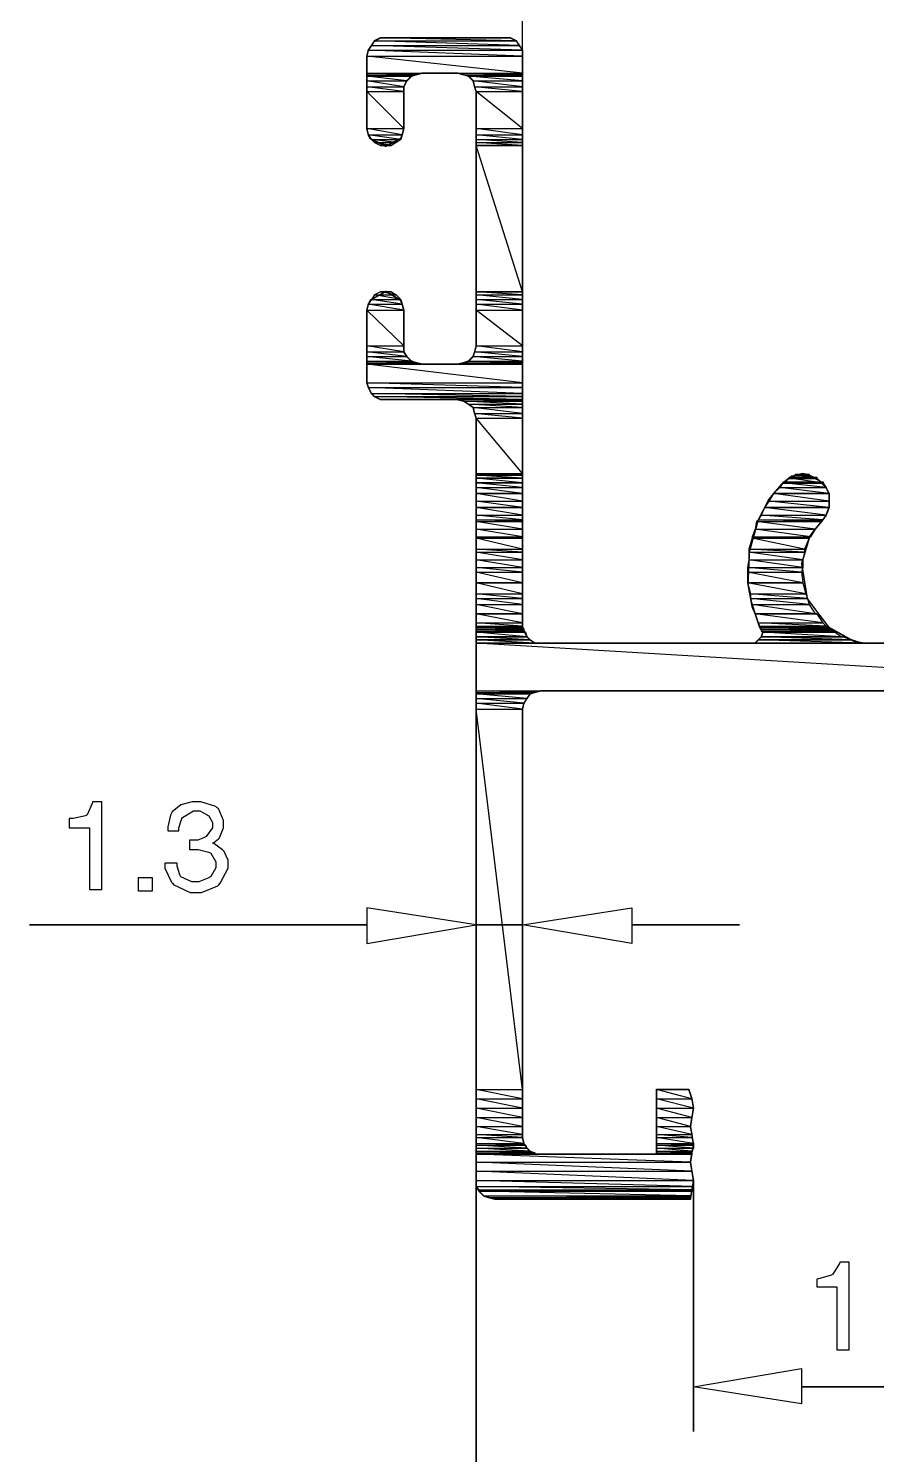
# Model space of a CAD drawing. Extents: x 0 to 8.2, y 0 to 11.7.
# Drawn here: x 5.144 to 6.063, y 8.426 to 9.971 of the extents above; entities that cross this region are included whole.
import ezdxf

# ---------------------------------------------------------------- set-up
doc = ezdxf.new("R2010")
doc.units = 0
doc.layers.get('0').update_dxf_attribs({"linetype": 'CONTINUOUS'})

msp = doc.modelspace()

# ---------------------------------------------------------------- linework, layer by layer
at = {"color": 0, "const_width": 0.00167}
for points in [[(5.67925, 9.80604), (5.67925, 10.1933)], [(5.67925, 9.32383), (5.67925, 9.94125), (5.67925, 9.94792), (5.67594, 9.9529), (5.67258, 9.9579), (5.66596, 9.96126), (5.65929, 9.96126), (5.53071, 9.96126), (5.52572, 9.96126), (5.51904, 9.9579), (5.51574, 9.9529), (5.51237, 9.94792), (5.51074, 9.94125), (5.51074, 9.86279), (5.51237, 9.85612), (5.51443, 9.852), (5.53131, 9.84364), (5.54736, 9.852), (5.54904, 9.85612), (5.55072, 9.86279), (5.55072, 9.90283)], [(5.57075, 9.9229), (5.56407, 9.92122), (5.55908, 9.9196), (5.55404, 9.91461), (5.55072, 9.90793), (5.55072, 9.90283)], [(5.57075, 9.9229), (5.60915, 9.9229)], [(5.62918, 9.90283), (5.6275, 9.90793), (5.62582, 9.91461), (5.62082, 9.9196), (5.61583, 9.92122), (5.60915, 9.9229)], [(5.62918, 9.90283), (5.62918, 9.6275)], [(5.55072, 9.6275), (5.55072, 9.66596), (5.54904, 9.67258), (5.54699, 9.67714), (5.53136, 9.68636), (5.51486, 9.67719), (5.51237, 9.67258), (5.51074, 9.66596), (5.51074, 9.58751), (5.51237, 9.58251), (5.51574, 9.57585), (5.51904, 9.57249), (5.52572, 9.56917), (5.53071, 9.56917), (5.60915, 9.56917)], [(5.55072, 9.6275), (5.55072, 9.62082), (5.55404, 9.61583), (5.55908, 9.61083), (5.56407, 9.60915), (5.57075, 9.60747)], [(5.60915, 9.60747), (5.61583, 9.60915), (5.62082, 9.61083), (5.62582, 9.61583), (5.6275, 9.62082), (5.62918, 9.6275)], [(5.60915, 9.60747), (5.57075, 9.60747)], [(5.62918, 9.54915), (5.6275, 9.55414), (5.62582, 9.56082), (5.62082, 9.56418), (5.61583, 9.56749), (5.60915, 9.56917)], [(5.62918, 9.54915), (5.62918, 8.72325), (5.62918, 8.71658), (5.63249, 8.71149), (5.63747, 8.70643), (5.64258, 8.70481), (5.64925, 8.70313), (5.86128, 8.70313), (5.8629, 8.71311), (5.86458, 8.72325), (5.8629, 8.73324), (5.86128, 8.74322), (5.8629, 8.75325), (5.86458, 8.76156), (5.8629, 8.77322), (5.86128, 8.78157), (5.8629, 8.79156), (5.86458, 8.80154), (5.8629, 8.81168), (5.8596, 8.82167), (5.82449, 8.82167), (5.82449, 8.75157), (5.69928, 8.75157)], [(6.00478, 9.43896), (6.00814, 9.44396), (6.01144, 9.45242), (6.01144, 9.45904), (6.01144, 9.46739), (6.00814, 9.47407), (6.00315, 9.47906), (6.00103, 9.48156), (5.98622, 9.48844), (5.9706, 9.48617), (5.9681, 9.48406), (5.96149, 9.47906), (5.95133, 9.46739), (5.94618, 9.46094), (5.93463, 9.43837), (5.92507, 9.40419), (5.92367, 9.36908), (5.92817, 9.34462), (5.93137, 9.33718), (5.93636, 9.32221)], [(6.00478, 9.43896), (5.99647, 9.42899), (5.99061, 9.42122), (5.98178, 9.39144), (5.9879, 9.35351), (6.01124, 9.32249), (6.03851, 9.30724), (6.04824, 9.3055), (6.0599, 9.3055)], [(6.0599, 9.3055), (6.07156, 9.3055), (6.08128, 9.30692), (6.109, 9.32156), (6.13211, 9.35226), (6.13824, 9.39051), (6.13037, 9.42079), (6.125, 9.42899), (6.11664, 9.43896)], [(5.67925, 9.32383), (5.68093, 9.31885), (5.68425, 9.31218), (5.68761, 9.30886), (5.6926, 9.3055), (5.69928, 9.3055)], [(5.92638, 9.3055), (5.93137, 9.3055), (5.93468, 9.30886), (5.93804, 9.31218), (5.93967, 9.31717), (5.93636, 9.32221)], [(5.92638, 9.3055), (5.69928, 9.3055)], [(5.69928, 9.25375), (5.6926, 9.25206), (5.68761, 9.25043), (5.68425, 9.24544), (5.68093, 9.2404), (5.67925, 9.23372)], [(5.69928, 9.25375), (6.42051, 9.25375)], [(5.67925, 8.76992), (5.67925, 9.23372)], [(5.51074, 9.00022), (5.14513, 9.00022)], [(5.67925, 9.00022), (5.62918, 9.00022)], [(5.79779, 9.00022), (5.91471, 9.00022)], [(5.62918, 8.96343), (5.62918, 8.95008)], [(5.67925, 8.96343), (5.67925, 8.95008)], [(5.67925, 8.76992), (5.68093, 8.76324), (5.68425, 8.75825), (5.68761, 8.75489), (5.6926, 8.75157), (5.69928, 8.75157)], [(5.62918, 8.72487), (5.62918, 8.19928)], [(5.86458, 8.72325), (5.86458, 8.45122)], [(5.98144, 8.49957), (6.13835, 8.49957)]]:
    msp.add_lwpolyline(points, dxfattribs=at)
at = {"color": 0}
for points in [[(5.51574, 9.9529), (5.51237, 9.94792), (5.67925, 9.94792), (5.51574, 9.9529)], [(5.51904, 9.9579), (5.51574, 9.9529), (5.67594, 9.9529), (5.51904, 9.9579)], [(5.51574, 9.9529), (5.67594, 9.9529), (5.67925, 9.94792), (5.51574, 9.9529)], [(5.52572, 9.96126), (5.51904, 9.9579), (5.67258, 9.9579), (5.52572, 9.96126)], [(5.51904, 9.9579), (5.67258, 9.9579), (5.67594, 9.9529), (5.51904, 9.9579)], [(5.53071, 9.96126), (5.52572, 9.96126), (5.66596, 9.96126), (5.53071, 9.96126)], [(5.52572, 9.96126), (5.66596, 9.96126), (5.67258, 9.9579), (5.52572, 9.96126)], [(5.53071, 9.96126), (5.65929, 9.96126), (5.53071, 9.96126)], [(5.53071, 9.96126), (5.65929, 9.96126), (5.66596, 9.96126), (5.53071, 9.96126)], [(5.51237, 9.94792), (5.51074, 9.94125), (5.67925, 9.94125), (5.51237, 9.94792)], [(5.51074, 9.94125), (5.51074, 9.9229), (5.67925, 9.9229), (5.51074, 9.94125)], [(5.51074, 9.94125), (5.67925, 9.94125), (5.67925, 9.9229), (5.51074, 9.94125)], [(5.51237, 9.94792), (5.67925, 9.94792), (5.67925, 9.94125), (5.51237, 9.94792)], [(5.51074, 9.9229), (5.51074, 9.92122), (5.56407, 9.92122), (5.51074, 9.9229)], [(5.51074, 9.9229), (5.57075, 9.9229), (5.56407, 9.92122), (5.51074, 9.9229)], [(5.51074, 9.92122), (5.51074, 9.9196), (5.55908, 9.9196), (5.51074, 9.92122)], [(5.51074, 9.92122), (5.56407, 9.92122), (5.55908, 9.9196), (5.51074, 9.92122)], [(5.51074, 9.9196), (5.51074, 9.91461), (5.55404, 9.91461), (5.51074, 9.9196)], [(5.51074, 9.9196), (5.55908, 9.9196), (5.55404, 9.91461), (5.51074, 9.9196)], [(5.57075, 9.9229), (5.60915, 9.9229), (5.57075, 9.9229)], [(5.60915, 9.9229), (5.61583, 9.92122), (5.67925, 9.92122), (5.60915, 9.9229)], [(5.60915, 9.9229), (5.67925, 9.9229), (5.67925, 9.92122), (5.60915, 9.9229)], [(5.61583, 9.92122), (5.62082, 9.9196), (5.67925, 9.9196), (5.61583, 9.92122)], [(5.61583, 9.92122), (5.67925, 9.92122), (5.67925, 9.9196), (5.61583, 9.92122)], [(5.62082, 9.9196), (5.62582, 9.91461), (5.67925, 9.91461), (5.62082, 9.9196)], [(5.62082, 9.9196), (5.67925, 9.9196), (5.67925, 9.91461), (5.62082, 9.9196)], [(5.51074, 9.91461), (5.51074, 9.90793), (5.55072, 9.90793), (5.51074, 9.91461)], [(5.51074, 9.91461), (5.55404, 9.91461), (5.55072, 9.90793), (5.51074, 9.91461)], [(5.51074, 9.90793), (5.51074, 9.90283), (5.55072, 9.90283), (5.51074, 9.90793)], [(5.51074, 9.90793), (5.55072, 9.90793), (5.55072, 9.90283), (5.51074, 9.90793)], [(5.51074, 9.90283), (5.51074, 9.86279), (5.55072, 9.86279), (5.51074, 9.90283)], [(5.51074, 9.90283), (5.55072, 9.90283), (5.55072, 9.86279), (5.51074, 9.90283)], [(5.62582, 9.91461), (5.6275, 9.90793), (5.67925, 9.90793), (5.62582, 9.91461)], [(5.62582, 9.91461), (5.67925, 9.91461), (5.67925, 9.90793), (5.62582, 9.91461)], [(5.6275, 9.90793), (5.62918, 9.90283), (5.67925, 9.90283), (5.6275, 9.90793)], [(5.6275, 9.90793), (5.67925, 9.90793), (5.67925, 9.90283), (5.6275, 9.90793)], [(5.62918, 9.90283), (5.62918, 9.86279), (5.67925, 9.86279), (5.62918, 9.90283)], [(5.62918, 9.90283), (5.67925, 9.90283), (5.67925, 9.86279), (5.62918, 9.90283)], [(5.51074, 9.86279), (5.51237, 9.85612), (5.54904, 9.85612), (5.51074, 9.86279)], [(5.51074, 9.86279), (5.55072, 9.86279), (5.54904, 9.85612), (5.51074, 9.86279)], [(5.62918, 9.86279), (5.62918, 9.85612), (5.67925, 9.85612), (5.62918, 9.86279)], [(5.62918, 9.86279), (5.67925, 9.86279), (5.67925, 9.85612), (5.62918, 9.86279)], [(5.51237, 9.85612), (5.51574, 9.85113), (5.54742, 9.85113), (5.51237, 9.85612)], [(5.51237, 9.85612), (5.54904, 9.85612), (5.54742, 9.85113), (5.51237, 9.85612)], [(5.51574, 9.85113), (5.51904, 9.84782), (5.54237, 9.84782), (5.51574, 9.85113)], [(5.51574, 9.85113), (5.54742, 9.85113), (5.54237, 9.84782), (5.51574, 9.85113)], [(5.51904, 9.84782), (5.52572, 9.84446), (5.53738, 9.84446), (5.51904, 9.84782)], [(5.51904, 9.84782), (5.54237, 9.84782), (5.53738, 9.84446), (5.51904, 9.84782)], [(5.52572, 9.84446), (5.53738, 9.84446), (5.53071, 9.84446), (5.52572, 9.84446)], [(5.62918, 9.85612), (5.62918, 9.85113), (5.67925, 9.85113), (5.62918, 9.85612)], [(5.62918, 9.85612), (5.67925, 9.85612), (5.67925, 9.85113), (5.62918, 9.85612)], [(5.62918, 9.85113), (5.62918, 9.84782), (5.67925, 9.84782), (5.62918, 9.85113)], [(5.62918, 9.85113), (5.67925, 9.85113), (5.67925, 9.84782), (5.62918, 9.85113)], [(5.62918, 9.84782), (5.62918, 9.84446), (5.67925, 9.84446), (5.62918, 9.84782)], [(5.62918, 9.84782), (5.67925, 9.84782), (5.67925, 9.84446), (5.62918, 9.84782)], [(5.62918, 9.84446), (5.62918, 9.84446), (5.67925, 9.84446), (5.62918, 9.84446)], [(5.62918, 9.84446), (5.67925, 9.84446), (5.67925, 9.84446), (5.62918, 9.84446)], [(5.62918, 9.84446), (5.62918, 9.68593), (5.67925, 9.68593), (5.62918, 9.84446)], [(5.62918, 9.84446), (5.67925, 9.84446), (5.67925, 9.68593), (5.62918, 9.84446)], [(5.51237, 9.67258), (5.51074, 9.66596), (5.55072, 9.66596), (5.51237, 9.67258)], [(5.51574, 9.67763), (5.51237, 9.67258), (5.54904, 9.67258), (5.51574, 9.67763)], [(5.51237, 9.67258), (5.54904, 9.67258), (5.55072, 9.66596), (5.51237, 9.67258)], [(5.51904, 9.68261), (5.51574, 9.67763), (5.54742, 9.67763), (5.51904, 9.68261)], [(5.51574, 9.67763), (5.54742, 9.67763), (5.54904, 9.67258), (5.51574, 9.67763)], [(5.52572, 9.68593), (5.51904, 9.68261), (5.54237, 9.68261), (5.52572, 9.68593)], [(5.51904, 9.68261), (5.54237, 9.68261), (5.54742, 9.67763), (5.51904, 9.68261)], [(5.53071, 9.68593), (5.52572, 9.68593), (5.53738, 9.68593), (5.53071, 9.68593)], [(5.52572, 9.68593), (5.53738, 9.68593), (5.54237, 9.68261), (5.52572, 9.68593)], [(5.62918, 9.68593), (5.62918, 9.68593), (5.67925, 9.68593), (5.62918, 9.68593)], [(5.62918, 9.68593), (5.67925, 9.68593), (5.67925, 9.68593), (5.62918, 9.68593)], [(5.62918, 9.68593), (5.62918, 9.68261), (5.67925, 9.68261), (5.62918, 9.68593)], [(5.62918, 9.68593), (5.67925, 9.68593), (5.67925, 9.68261), (5.62918, 9.68593)], [(5.62918, 9.68261), (5.62918, 9.67763), (5.67925, 9.67763), (5.62918, 9.68261)], [(5.62918, 9.68261), (5.67925, 9.68261), (5.67925, 9.67763), (5.62918, 9.68261)], [(5.62918, 9.67763), (5.62918, 9.67258), (5.67925, 9.67258), (5.62918, 9.67763)], [(5.62918, 9.67763), (5.67925, 9.67763), (5.67925, 9.67258), (5.62918, 9.67763)], [(5.62918, 9.67258), (5.62918, 9.66596), (5.67925, 9.66596), (5.62918, 9.67258)], [(5.62918, 9.67258), (5.67925, 9.67258), (5.67925, 9.66596), (5.62918, 9.67258)], [(5.51074, 9.66596), (5.51074, 9.6275), (5.55072, 9.6275), (5.51074, 9.66596)], [(5.51074, 9.66596), (5.55072, 9.66596), (5.55072, 9.6275), (5.51074, 9.66596)], [(5.62918, 9.66596), (5.62918, 9.6275), (5.67925, 9.6275), (5.62918, 9.66596)], [(5.62918, 9.66596), (5.67925, 9.66596), (5.67925, 9.6275), (5.62918, 9.66596)], [(5.51074, 9.6275), (5.51074, 9.62082), (5.55072, 9.62082), (5.51074, 9.6275)], [(5.51074, 9.6275), (5.55072, 9.6275), (5.55072, 9.62082), (5.51074, 9.6275)], [(5.62918, 9.6275), (5.6275, 9.62082), (5.67925, 9.62082), (5.62918, 9.6275)], [(5.62918, 9.6275), (5.67925, 9.6275), (5.67925, 9.62082), (5.62918, 9.6275)], [(5.51074, 9.62082), (5.51074, 9.61583), (5.55404, 9.61583), (5.51074, 9.62082)], [(5.51074, 9.62082), (5.55072, 9.62082), (5.55404, 9.61583), (5.51074, 9.62082)], [(5.51074, 9.61583), (5.51074, 9.61083), (5.55908, 9.61083), (5.51074, 9.61583)], [(5.51074, 9.61583), (5.55404, 9.61583), (5.55908, 9.61083), (5.51074, 9.61583)], [(5.51074, 9.61083), (5.51074, 9.60915), (5.56407, 9.60915), (5.51074, 9.61083)], [(5.51074, 9.61083), (5.55908, 9.61083), (5.56407, 9.60915), (5.51074, 9.61083)], [(5.51074, 9.60915), (5.51074, 9.60747), (5.57075, 9.60747), (5.51074, 9.60915)], [(5.51074, 9.60915), (5.56407, 9.60915), (5.57075, 9.60747), (5.51074, 9.60915)], [(5.61583, 9.60915), (5.60915, 9.60747), (5.67925, 9.60747), (5.61583, 9.60915)], [(5.62082, 9.61083), (5.61583, 9.60915), (5.67925, 9.60915), (5.62082, 9.61083)], [(5.61583, 9.60915), (5.67925, 9.60915), (5.67925, 9.60747), (5.61583, 9.60915)], [(5.62582, 9.61583), (5.62082, 9.61083), (5.67925, 9.61083), (5.62582, 9.61583)], [(5.62082, 9.61083), (5.67925, 9.61083), (5.67925, 9.60915), (5.62082, 9.61083)], [(5.6275, 9.62082), (5.62582, 9.61583), (5.67925, 9.61583), (5.6275, 9.62082)], [(5.62582, 9.61583), (5.67925, 9.61583), (5.67925, 9.61083), (5.62582, 9.61583)], [(5.6275, 9.62082), (5.67925, 9.62082), (5.67925, 9.61583), (5.6275, 9.62082)], [(5.51074, 9.60747), (5.51074, 9.58751), (5.67925, 9.58751), (5.51074, 9.60747)], [(5.51074, 9.60747), (5.67925, 9.60747), (5.67925, 9.58751), (5.51074, 9.60747)], [(5.57075, 9.60747), (5.60915, 9.60747), (5.57075, 9.60747)], [(5.51074, 9.58751), (5.51237, 9.58251), (5.67925, 9.58251), (5.51074, 9.58751)], [(5.51074, 9.58751), (5.67925, 9.58751), (5.67925, 9.58251), (5.51074, 9.58751)], [(5.51237, 9.58251), (5.51574, 9.57585), (5.67925, 9.57585), (5.51237, 9.58251)], [(5.51237, 9.58251), (5.67925, 9.58251), (5.67925, 9.57585), (5.51237, 9.58251)], [(5.51574, 9.57585), (5.51904, 9.57249), (5.67925, 9.57249), (5.51574, 9.57585)], [(5.51574, 9.57585), (5.67925, 9.57585), (5.67925, 9.57249), (5.51574, 9.57585)], [(5.51904, 9.57249), (5.52572, 9.56917), (5.67925, 9.56917), (5.51904, 9.57249)], [(5.51904, 9.57249), (5.67925, 9.57249), (5.67925, 9.56917), (5.51904, 9.57249)], [(5.52572, 9.56917), (5.53071, 9.56917), (5.67925, 9.56917), (5.52572, 9.56917)], [(5.52572, 9.56917), (5.67925, 9.56917), (5.67925, 9.56917), (5.52572, 9.56917)], [(5.53071, 9.56917), (5.60915, 9.56917), (5.53071, 9.56917)], [(5.60915, 9.56917), (5.61583, 9.56749), (5.67925, 9.56749), (5.60915, 9.56917)], [(5.60915, 9.56917), (5.67925, 9.56917), (5.67925, 9.56749), (5.60915, 9.56917)], [(5.61583, 9.56749), (5.62082, 9.56418), (5.67925, 9.56418), (5.61583, 9.56749)], [(5.61583, 9.56749), (5.67925, 9.56749), (5.67925, 9.56418), (5.61583, 9.56749)], [(5.62082, 9.56418), (5.62582, 9.56082), (5.67925, 9.56082), (5.62082, 9.56418)], [(5.62082, 9.56418), (5.67925, 9.56418), (5.67925, 9.56082), (5.62082, 9.56418)], [(5.62582, 9.56082), (5.6275, 9.55414), (5.67925, 9.55414), (5.62582, 9.56082)], [(5.62582, 9.56082), (5.67925, 9.56082), (5.67925, 9.55414), (5.62582, 9.56082)], [(5.6275, 9.55414), (5.62918, 9.54915), (5.67925, 9.54915), (5.6275, 9.55414)], [(5.6275, 9.55414), (5.67925, 9.55414), (5.67925, 9.54915), (5.6275, 9.55414)], [(5.62918, 9.54915), (5.62918, 9.48904), (5.67925, 9.48904), (5.62918, 9.54915)], [(5.62918, 9.54915), (5.67925, 9.54915), (5.67925, 9.48904), (5.62918, 9.54915)], [(5.62918, 9.48904), (5.62918, 9.48742), (5.67925, 9.48742), (5.62918, 9.48904)], [(5.62918, 9.48904), (5.67925, 9.48904), (5.67925, 9.48742), (5.62918, 9.48904)], [(5.62918, 9.48742), (5.67925, 9.48742), (5.62918, 9.48742)], [(5.62918, 9.48742), (5.62918, 9.48406), (5.67925, 9.48406), (5.62918, 9.48742)], [(5.62918, 9.48742), (5.67925, 9.48742), (5.67925, 9.48406), (5.62918, 9.48742)], [(5.97478, 9.48742), (5.9681, 9.48406), (5.9981, 9.48406), (5.97478, 9.48742)], [(5.98313, 9.48904), (5.97478, 9.48742), (5.98981, 9.48742), (5.98313, 9.48904)], [(5.97478, 9.48742), (5.98981, 9.48742), (5.97478, 9.48742)], [(5.97478, 9.48742), (5.98981, 9.48742), (5.9981, 9.48406), (5.97478, 9.48742)], [(5.97499, 9.48833), (5.99001, 9.48833), (5.99001, 9.48665), (5.97499, 9.48665), (5.97499, 9.48833)], [(5.62918, 9.48406), (5.67925, 9.48406), (5.62918, 9.48406)], [(5.62918, 9.48406), (5.62918, 9.47906), (5.67925, 9.47906), (5.62918, 9.48406)], [(5.62918, 9.48406), (5.67925, 9.48406), (5.67925, 9.47906), (5.62918, 9.48406)], [(5.62918, 9.47906), (5.67925, 9.47906), (5.62918, 9.47906)], [(5.62918, 9.47906), (5.62918, 9.47407), (5.67925, 9.47407), (5.62918, 9.47906)], [(5.62918, 9.47906), (5.67925, 9.47906), (5.67925, 9.47407), (5.62918, 9.47906)], [(5.62918, 9.47407), (5.62918, 9.46739), (5.67925, 9.46739), (5.62918, 9.47407)], [(5.62918, 9.47407), (5.67925, 9.47407), (5.67925, 9.46739), (5.62918, 9.47407)], [(5.95811, 9.47407), (5.95133, 9.46739), (6.01144, 9.46739), (5.95811, 9.47407)], [(5.96149, 9.47906), (5.95811, 9.47407), (6.00814, 9.47407), (5.96149, 9.47906)], [(5.95811, 9.47407), (6.00814, 9.47407), (6.01144, 9.46739), (5.95811, 9.47407)], [(5.96149, 9.47906), (6.00478, 9.47906), (6.00814, 9.47407), (5.96149, 9.47906)], [(5.96164, 9.47999), (6.00499, 9.47999), (6.00499, 9.47835), (5.96164, 9.47835), (5.96164, 9.47999)], [(5.9681, 9.48406), (5.96311, 9.47906), (6.00315, 9.47906), (5.9681, 9.48406)], [(5.96311, 9.47906), (6.00478, 9.47906), (5.96311, 9.47906)], [(5.9681, 9.48406), (5.9981, 9.48406), (5.9681, 9.48406)], [(5.9681, 9.48406), (5.9981, 9.48406), (6.00315, 9.47906), (5.9681, 9.48406)], [(5.96832, 9.48503), (5.99832, 9.48503), (5.99832, 9.48335), (5.96832, 9.48335), (5.96832, 9.48503)], [(5.62918, 9.46739), (5.67925, 9.46739), (5.62918, 9.46739)], [(5.62918, 9.46739), (5.62918, 9.45904), (5.67925, 9.45904), (5.62918, 9.46739)], [(5.62918, 9.46739), (5.67925, 9.46739), (5.67925, 9.45904), (5.62918, 9.46739)], [(5.62918, 9.45904), (5.62918, 9.45242), (5.67925, 9.45242), (5.62918, 9.45904)], [(5.62918, 9.45904), (5.67925, 9.45904), (5.67925, 9.45242), (5.62918, 9.45904)], [(5.94635, 9.45904), (5.94135, 9.45242), (6.01144, 9.45242), (5.94635, 9.45904)], [(5.95133, 9.46739), (5.94635, 9.45904), (6.01144, 9.45904), (5.95133, 9.46739)], [(5.94635, 9.45904), (6.01144, 9.45904), (6.01144, 9.45242), (5.94635, 9.45904)], [(5.95133, 9.46739), (6.01144, 9.46739), (5.95133, 9.46739)], [(5.95133, 9.46739), (6.01144, 9.46739), (6.01144, 9.45904), (5.95133, 9.46739)], [(5.62918, 9.45242), (5.62918, 9.45242), (5.67925, 9.45242), (5.62918, 9.45242)], [(5.62918, 9.45242), (5.67925, 9.45242), (5.67925, 9.45242), (5.62918, 9.45242)], [(5.62918, 9.45242), (5.62918, 9.44396), (5.67925, 9.44396), (5.62918, 9.45242)], [(5.62918, 9.45242), (5.67925, 9.45242), (5.67925, 9.44396), (5.62918, 9.45242)], [(5.62918, 9.44396), (5.62918, 9.43896), (5.67925, 9.43896), (5.62918, 9.44396)], [(5.62918, 9.44396), (5.67925, 9.44396), (5.67925, 9.43896), (5.62918, 9.44396)], [(5.93804, 9.44396), (5.93468, 9.43896), (6.00478, 9.43896), (5.93804, 9.44396)], [(5.94135, 9.45242), (5.93804, 9.44396), (6.00814, 9.44396), (5.94135, 9.45242)], [(5.93804, 9.44396), (6.00814, 9.44396), (6.00478, 9.43896), (5.93804, 9.44396)], [(5.94135, 9.45242), (5.94135, 9.45242), (6.01144, 9.45242), (5.94135, 9.45242)], [(5.94135, 9.45242), (6.01144, 9.45242), (6.01144, 9.45242), (5.94135, 9.45242)], [(5.94135, 9.45242), (6.01144, 9.45242), (6.00814, 9.44396), (5.94135, 9.45242)], [(5.62918, 9.43896), (5.62918, 9.43728), (5.67925, 9.43728), (5.62918, 9.43896)], [(5.62918, 9.43896), (5.67925, 9.43896), (5.67925, 9.43728), (5.62918, 9.43896)], [(5.62918, 9.43728), (5.62918, 9.42899), (5.67925, 9.42899), (5.62918, 9.43728)], [(5.62918, 9.43728), (5.67925, 9.43728), (5.67925, 9.42899), (5.62918, 9.43728)], [(5.62918, 9.42899), (5.62918, 9.42062), (5.67925, 9.42062), (5.62918, 9.42899)], [(5.62918, 9.42899), (5.67925, 9.42899), (5.67925, 9.42062), (5.62918, 9.42899)], [(5.93137, 9.42899), (5.928, 9.42062), (5.99149, 9.42062), (5.93137, 9.42899)], [(5.933, 9.43728), (5.93137, 9.42899), (5.99647, 9.42899), (5.933, 9.43728)], [(5.93137, 9.42899), (5.99647, 9.42899), (5.99149, 9.42062), (5.93137, 9.42899)], [(5.93468, 9.43896), (5.933, 9.43728), (6.00315, 9.43728), (5.93468, 9.43896)], [(5.933, 9.43728), (6.00315, 9.43728), (5.99647, 9.42899), (5.933, 9.43728)], [(5.93468, 9.43896), (6.00478, 9.43896), (6.00315, 9.43728), (5.93468, 9.43896)], [(5.62918, 9.42062), (5.62918, 9.41894), (5.67925, 9.41894), (5.62918, 9.42062)], [(5.62918, 9.42062), (5.67925, 9.42062), (5.67925, 9.41894), (5.62918, 9.42062)], [(5.62918, 9.41894), (5.62918, 9.40728), (5.67925, 9.40728), (5.62918, 9.41894)], [(5.62918, 9.41894), (5.67925, 9.41894), (5.67925, 9.40728), (5.62918, 9.41894)], [(5.928, 9.41894), (5.92469, 9.40728), (5.98481, 9.40728), (5.928, 9.41894)], [(5.928, 9.42062), (5.928, 9.41894), (5.98981, 9.41894), (5.928, 9.42062)], [(5.928, 9.42062), (5.99149, 9.42062), (5.98981, 9.41894), (5.928, 9.42062)], [(5.928, 9.41894), (5.98981, 9.41894), (5.98481, 9.40728), (5.928, 9.41894)], [(5.62918, 9.40728), (5.62918, 9.40397), (5.67925, 9.40397), (5.62918, 9.40728)], [(5.62918, 9.40728), (5.67925, 9.40728), (5.67925, 9.40397), (5.62918, 9.40728)], [(5.62918, 9.40397), (5.62918, 9.39561), (5.67925, 9.39561), (5.62918, 9.40397)], [(5.62918, 9.40397), (5.67925, 9.40397), (5.67925, 9.39561), (5.62918, 9.40397)], [(5.62918, 9.39561), (5.62918, 9.38732), (5.67925, 9.38732), (5.62918, 9.39561)], [(5.62918, 9.39561), (5.67925, 9.39561), (5.67925, 9.38732), (5.62918, 9.39561)], [(5.92469, 9.39561), (5.92301, 9.38732), (5.98313, 9.38732), (5.92469, 9.39561)], [(5.92469, 9.40728), (5.92469, 9.40397), (5.98481, 9.40397), (5.92469, 9.40728)], [(5.92469, 9.40728), (5.98481, 9.40728), (5.98481, 9.40397), (5.92469, 9.40728)], [(5.92469, 9.40397), (5.92469, 9.39561), (5.98313, 9.39561), (5.92469, 9.40397)], [(5.92469, 9.40397), (5.98481, 9.40397), (5.98313, 9.39561), (5.92469, 9.40397)], [(5.92469, 9.39561), (5.98313, 9.39561), (5.98313, 9.38732), (5.92469, 9.39561)], [(5.62918, 9.38732), (5.62918, 9.38226), (5.67925, 9.38226), (5.62918, 9.38732)], [(5.62918, 9.38732), (5.67925, 9.38732), (5.67925, 9.38226), (5.62918, 9.38732)], [(5.62918, 9.38226), (5.62918, 9.37061), (5.67925, 9.37061), (5.62918, 9.38226)], [(5.62918, 9.38226), (5.67925, 9.38226), (5.67925, 9.37061), (5.62918, 9.38226)], [(5.92301, 9.38732), (5.92301, 9.38226), (5.98144, 9.38226), (5.92301, 9.38732)], [(5.92301, 9.38732), (5.98313, 9.38732), (5.98144, 9.38226), (5.92301, 9.38732)], [(5.92301, 9.38226), (5.92301, 9.37061), (5.98313, 9.37061), (5.92301, 9.38226)], [(5.92301, 9.38226), (5.98144, 9.38226), (5.98313, 9.37061), (5.92301, 9.38226)], [(5.62918, 9.37061), (5.67925, 9.37061), (5.62918, 9.37061)], [(5.62918, 9.37061), (5.62918, 9.35894), (5.67925, 9.35894), (5.62918, 9.37061)], [(5.62918, 9.37061), (5.67925, 9.37061), (5.67925, 9.35894), (5.62918, 9.37061)], [(5.92301, 9.37061), (5.98313, 9.37061), (5.92301, 9.37061)], [(5.92301, 9.37061), (5.92638, 9.35894), (5.98643, 9.35894), (5.92301, 9.37061)], [(5.92301, 9.37061), (5.98313, 9.37061), (5.98643, 9.35894), (5.92301, 9.37061)], [(5.62918, 9.35894), (5.62918, 9.35385), (5.67925, 9.35385), (5.62918, 9.35894)], [(5.62918, 9.35894), (5.67925, 9.35894), (5.67925, 9.35385), (5.62918, 9.35894)], [(5.62918, 9.35385), (5.62918, 9.34717), (5.67925, 9.34717), (5.62918, 9.35385)], [(5.62918, 9.35385), (5.67925, 9.35385), (5.67925, 9.34717), (5.62918, 9.35385)], [(5.62918, 9.34717), (5.62918, 9.33718), (5.67925, 9.33718), (5.62918, 9.34717)], [(5.62918, 9.34717), (5.67925, 9.34717), (5.67925, 9.33718), (5.62918, 9.34717)], [(5.92638, 9.35894), (5.92638, 9.35385), (5.98812, 9.35385), (5.92638, 9.35894)], [(5.92638, 9.35894), (5.98643, 9.35894), (5.98812, 9.35385), (5.92638, 9.35894)], [(5.92638, 9.35385), (5.928, 9.34717), (5.98981, 9.34717), (5.92638, 9.35385)], [(5.92638, 9.35385), (5.98812, 9.35385), (5.98981, 9.34717), (5.92638, 9.35385)], [(5.928, 9.34717), (5.93137, 9.33718), (5.99647, 9.33718), (5.928, 9.34717)], [(5.928, 9.34717), (5.98981, 9.34717), (5.99647, 9.33718), (5.928, 9.34717)], [(5.62918, 9.33718), (5.62918, 9.33718), (5.67925, 9.33718), (5.62918, 9.33718)], [(5.62918, 9.33718), (5.67925, 9.33718), (5.67925, 9.33718), (5.62918, 9.33718)], [(5.62918, 9.33718), (5.62918, 9.32721), (5.67925, 9.32721), (5.62918, 9.33718)], [(5.62918, 9.33718), (5.67925, 9.33718), (5.67925, 9.32721), (5.62918, 9.33718)], [(5.93137, 9.33718), (5.93137, 9.33718), (5.9981, 9.33718), (5.93137, 9.33718)], [(5.93137, 9.33718), (5.99647, 9.33718), (5.9981, 9.33718), (5.93137, 9.33718)], [(5.93137, 9.33718), (5.93468, 9.32721), (6.00478, 9.32721), (5.93137, 9.33718)], [(5.93137, 9.33718), (5.9981, 9.33718), (6.00478, 9.32721), (5.93137, 9.33718)], [(5.62918, 9.32721), (5.62918, 9.32383), (5.67925, 9.32383), (5.62918, 9.32721)], [(5.62918, 9.32721), (5.67925, 9.32721), (5.67925, 9.32383), (5.62918, 9.32721)], [(5.62918, 9.32383), (5.62918, 9.32221), (5.67925, 9.32221), (5.62918, 9.32383)], [(5.62918, 9.32383), (5.67925, 9.32383), (5.67925, 9.32221), (5.62918, 9.32383)], [(5.62918, 9.32221), (5.62918, 9.32053), (5.68093, 9.32053), (5.62918, 9.32221)], [(5.62918, 9.32221), (5.67925, 9.32221), (5.68093, 9.32053), (5.62918, 9.32221)], [(5.62918, 9.32053), (5.62918, 9.31885), (5.68093, 9.31885), (5.62918, 9.32053)], [(5.62918, 9.32053), (5.68093, 9.32053), (5.68093, 9.31885), (5.62918, 9.32053)], [(5.62918, 9.31885), (5.62918, 9.31717), (5.68261, 9.31717), (5.62918, 9.31885)], [(5.62918, 9.31885), (5.68093, 9.31885), (5.68261, 9.31717), (5.62918, 9.31885)], [(5.62918, 9.31717), (5.62918, 9.31218), (5.68425, 9.31218), (5.62918, 9.31717)], [(5.62918, 9.31717), (5.68261, 9.31717), (5.68425, 9.31218), (5.62918, 9.31717)], [(5.93468, 9.32721), (5.93636, 9.32383), (6.00814, 9.32383), (5.93468, 9.32721)], [(5.93468, 9.32721), (6.00478, 9.32721), (6.00814, 9.32383), (5.93468, 9.32721)], [(5.93636, 9.32383), (5.93636, 9.32221), (6.01144, 9.32221), (5.93636, 9.32383)], [(5.93636, 9.32383), (6.00814, 9.32383), (6.01144, 9.32221), (5.93636, 9.32383)], [(5.93636, 9.32221), (5.93804, 9.32053), (6.01481, 9.32053), (5.93636, 9.32221)], [(5.93636, 9.32221), (6.01144, 9.32221), (6.01481, 9.32053), (5.93636, 9.32221)], [(5.93804, 9.32053), (5.93804, 9.31885), (6.01644, 9.31885), (5.93804, 9.32053)], [(5.93804, 9.32053), (6.01481, 9.32053), (6.01644, 9.31885), (5.93804, 9.32053)], [(5.93804, 9.31885), (5.93967, 9.31717), (6.01812, 9.31717), (5.93804, 9.31885)], [(5.93804, 9.31885), (6.01644, 9.31885), (6.01812, 9.31717), (5.93804, 9.31885)], [(5.93967, 9.31717), (5.93804, 9.31218), (6.0249, 9.31218), (5.93967, 9.31717)], [(5.93967, 9.31717), (6.01812, 9.31717), (6.0249, 9.31218), (5.93967, 9.31717)], [(5.62918, 9.31218), (5.68425, 9.31218), (5.62918, 9.31218)], [(5.62918, 9.31218), (5.68425, 9.31218), (5.62918, 9.31218)], [(5.62918, 9.31218), (5.62918, 9.30886), (5.68761, 9.30886), (5.62918, 9.31218)], [(5.62918, 9.31218), (5.68425, 9.31218), (5.68761, 9.30886), (5.62918, 9.31218)], [(5.62918, 9.30886), (5.68761, 9.30886), (5.62918, 9.30886)], [(5.62918, 9.30886), (5.68761, 9.30886), (5.62918, 9.30886)], [(5.62918, 9.30886), (5.62918, 9.3055), (5.6926, 9.3055), (5.62918, 9.30886)], [(5.62918, 9.30886), (5.68761, 9.30886), (5.6926, 9.3055), (5.62918, 9.30886)], [(5.62918, 9.3055), (5.6926, 9.3055), (5.62918, 9.3055)], [(5.62918, 9.3055), (5.6926, 9.3055), (5.62918, 9.3055)], [(5.62918, 9.3055), (5.62918, 9.3055), (5.69928, 9.3055), (5.62918, 9.3055)], [(5.62918, 9.3055), (5.6926, 9.3055), (5.69928, 9.3055), (5.62918, 9.3055)], [(5.62918, 9.3055), (5.62918, 9.25375), (6.49229, 9.25375), (5.62918, 9.3055)], [(5.62918, 9.3055), (6.49229, 9.3055), (6.49229, 9.25375), (5.62918, 9.3055)], [(5.69928, 9.3055), (5.92638, 9.3055), (5.69928, 9.3055)], [(5.93137, 9.3055), (5.92638, 9.3055), (6.0599, 9.3055), (5.93137, 9.3055)], [(5.93468, 9.30886), (5.93137, 9.3055), (6.04824, 9.3055), (5.93468, 9.30886)], [(5.93137, 9.3055), (6.04824, 9.3055), (5.93137, 9.3055)], [(5.93137, 9.3055), (6.04824, 9.3055), (5.93137, 9.3055)], [(5.93137, 9.3055), (6.04824, 9.3055), (6.0599, 9.3055), (5.93137, 9.3055)], [(5.93804, 9.31218), (5.93468, 9.30886), (6.03657, 9.30886), (5.93804, 9.31218)], [(5.93468, 9.30886), (6.03657, 9.30886), (5.93468, 9.30886)], [(5.93468, 9.30886), (6.03657, 9.30886), (5.93468, 9.30886)], [(5.93468, 9.30886), (6.03657, 9.30886), (6.04824, 9.3055), (5.93468, 9.30886)], [(5.93804, 9.31218), (6.02658, 9.31218), (5.93804, 9.31218)], [(5.93804, 9.31218), (6.02658, 9.31218), (5.93804, 9.31218)], [(5.93804, 9.31218), (6.02658, 9.31218), (6.03657, 9.30886), (5.93804, 9.31218)], [(6.07156, 9.3055), (6.0599, 9.3055), (6.19342, 9.3055), (6.07156, 9.3055)], [(5.62918, 9.25375), (5.62918, 9.25206), (5.6926, 9.25206), (5.62918, 9.25375)], [(5.62918, 9.25375), (5.69928, 9.25375), (5.6926, 9.25206), (5.62918, 9.25375)], [(5.69928, 9.25375), (6.42051, 9.25375), (5.69928, 9.25375)], [(5.62918, 9.25206), (5.62918, 9.25043), (5.68761, 9.25043), (5.62918, 9.25206)], [(5.62918, 9.25206), (5.6926, 9.25206), (5.68761, 9.25043), (5.62918, 9.25206)], [(5.62918, 9.25043), (5.62918, 9.24544), (5.68425, 9.24544), (5.62918, 9.25043)], [(5.62918, 9.25043), (5.68761, 9.25043), (5.68425, 9.24544), (5.62918, 9.25043)], [(5.62918, 9.24544), (5.62918, 9.2404), (5.68093, 9.2404), (5.62918, 9.24544)], [(5.62918, 9.24544), (5.68425, 9.24544), (5.68093, 9.2404), (5.62918, 9.24544)], [(5.62918, 9.2404), (5.62918, 9.23372), (5.67925, 9.23372), (5.62918, 9.2404)], [(5.62918, 9.2404), (5.68093, 9.2404), (5.67925, 9.23372), (5.62918, 9.2404)], [(5.62918, 9.23372), (5.62918, 8.82167), (5.67925, 8.82167), (5.62918, 9.23372)], [(5.62918, 9.23372), (5.67925, 9.23372), (5.67925, 8.82167), (5.62918, 9.23372)], [(5.21024, 9.10531), (5.21024, 9.03851), (5.22353, 9.03851), (5.22353, 9.13362), (5.21354, 9.13362), (5.21311, 9.13157), (5.20768, 9.11951), (5.20687, 9.11865), (5.206, 9.11828), (5.19282, 9.11529), (5.18842, 9.11529), (5.18842, 9.10531), (5.21024, 9.10531)], [(5.32542, 9.03521), (5.33165, 9.03521), (5.34918, 9.04232), (5.35042, 9.04357), (5.35206, 9.04525), (5.3604, 9.06153), (5.3604, 9.06689), (5.3604, 9.07026), (5.35622, 9.07949), (5.35542, 9.08029), (5.35454, 9.08154), (5.345, 9.08826), (5.34375, 9.08865), (5.34457, 9.08908), (5.34999, 9.09326), (5.35042, 9.09364), (5.35124, 9.09451), (5.35542, 9.10514), (5.35542, 9.10867), (5.35542, 9.11328), (5.34999, 9.12614), (5.34874, 9.12696), (5.34706, 9.12825), (5.33078, 9.13362), (5.32542, 9.13362), (5.3214, 9.13362), (5.30946, 9.1301), (5.29992, 9.12244), (5.29867, 9.12033), (5.29824, 9.11908), (5.29531, 9.10628), (5.29531, 9.102), (5.30697, 9.102), (5.30697, 9.10536), (5.3099, 9.11447), (5.31033, 9.11529), (5.31114, 9.1166), (5.32308, 9.12364), (5.3271, 9.12364), (5.32997, 9.12364), (5.33789, 9.11951), (5.33876, 9.11865), (5.33957, 9.11828), (5.34375, 9.11111), (5.34375, 9.10867), (5.34375, 9.10536), (5.33664, 9.09576), (5.33539, 9.09532), (5.33496, 9.09494), (5.32781, 9.09196), (5.32542, 9.09196), (5.32454, 9.09196), (5.3221, 9.09196), (5.3221, 9.09196), (5.3221, 9.09196), (5.3195, 9.09196), (5.31863, 9.09196), (5.31863, 9.08197), (5.3195, 9.08197), (5.32146, 9.08197), (5.3221, 9.08197), (5.3221, 9.08197), (5.32374, 9.08197), (5.32374, 9.08197), (5.3279, 9.08197), (5.33957, 9.079), (5.34044, 9.07856), (5.34169, 9.07775), (5.34706, 9.06836), (5.34706, 9.06521), (5.34706, 9.0619), (5.34169, 9.05274), (5.34044, 9.05186), (5.33957, 9.05106), (5.32894, 9.04688), (5.32542, 9.04688), (5.32118, 9.04688), (5.30946, 9.05231), (5.30865, 9.05354), (5.30821, 9.05442), (5.30533, 9.06381), (5.30533, 9.06689), (5.29199, 9.06689), (5.29199, 9.06147), (5.29904, 9.04644), (5.30029, 9.04519), (5.30154, 9.04357), (5.31944, 9.03521), (5.32542, 9.03521)], [(5.26335, 9.05165), (5.27832, 9.05165), (5.27832, 9.03668), (5.26335, 9.03668), (5.26335, 9.05165)], [(5.51074, 9.01856), (5.51074, 8.98008), (5.62918, 9.00022), (5.51074, 9.01856)], [(5.79779, 9.01856), (5.79779, 8.98008), (5.67925, 9.00022), (5.79779, 9.01856)], [(5.62918, 8.82167), (5.62918, 8.81168), (5.67925, 8.81168), (5.62918, 8.82167)], [(5.62918, 8.82167), (5.67925, 8.82167), (5.67925, 8.81168), (5.62918, 8.82167)], [(5.82449, 8.82167), (5.8596, 8.82167), (5.82449, 8.82167)], [(5.82449, 8.82167), (5.82449, 8.81168), (5.8629, 8.81168), (5.82449, 8.82167)], [(5.82449, 8.82167), (5.8596, 8.82167), (5.8629, 8.81168), (5.82449, 8.82167)], [(5.62918, 8.81168), (5.62918, 8.80154), (5.67925, 8.80154), (5.62918, 8.81168)], [(5.62918, 8.81168), (5.67925, 8.81168), (5.67925, 8.80154), (5.62918, 8.81168)], [(5.82449, 8.81168), (5.82449, 8.80154), (5.86458, 8.80154), (5.82449, 8.81168)], [(5.82449, 8.81168), (5.8629, 8.81168), (5.86458, 8.80154), (5.82449, 8.81168)], [(5.62918, 8.80154), (5.62918, 8.79156), (5.67925, 8.79156), (5.62918, 8.80154)], [(5.62918, 8.80154), (5.67925, 8.80154), (5.67925, 8.79156), (5.62918, 8.80154)], [(5.62918, 8.79156), (5.62918, 8.78157), (5.67925, 8.78157), (5.62918, 8.79156)], [(5.62918, 8.79156), (5.67925, 8.79156), (5.67925, 8.78157), (5.62918, 8.79156)], [(5.82449, 8.80154), (5.82449, 8.79156), (5.8629, 8.79156), (5.82449, 8.80154)], [(5.82449, 8.80154), (5.86458, 8.80154), (5.8629, 8.79156), (5.82449, 8.80154)], [(5.82449, 8.79156), (5.82449, 8.78157), (5.86128, 8.78157), (5.82449, 8.79156)], [(5.82449, 8.79156), (5.8629, 8.79156), (5.86128, 8.78157), (5.82449, 8.79156)], [(5.62918, 8.78157), (5.62918, 8.77322), (5.67925, 8.77322), (5.62918, 8.78157)], [(5.62918, 8.78157), (5.67925, 8.78157), (5.67925, 8.77322), (5.62918, 8.78157)], [(5.82449, 8.78157), (5.82449, 8.77322), (5.8629, 8.77322), (5.82449, 8.78157)], [(5.82449, 8.78157), (5.86128, 8.78157), (5.8629, 8.77322), (5.82449, 8.78157)], [(5.62918, 8.77322), (5.62918, 8.76992), (5.67925, 8.76992), (5.62918, 8.77322)], [(5.62918, 8.77322), (5.67925, 8.77322), (5.67925, 8.76992), (5.62918, 8.77322)], [(5.62918, 8.76992), (5.62918, 8.76324), (5.68093, 8.76324), (5.62918, 8.76992)], [(5.62918, 8.76992), (5.67925, 8.76992), (5.68093, 8.76324), (5.62918, 8.76992)], [(5.62918, 8.76324), (5.62918, 8.76156), (5.68261, 8.76156), (5.62918, 8.76324)], [(5.62918, 8.76324), (5.68093, 8.76324), (5.68261, 8.76156), (5.62918, 8.76324)], [(5.62918, 8.76156), (5.62918, 8.75825), (5.68425, 8.75825), (5.62918, 8.76156)], [(5.62918, 8.76156), (5.68261, 8.76156), (5.68425, 8.75825), (5.62918, 8.76156)], [(5.82449, 8.77322), (5.82449, 8.76992), (5.8629, 8.76992), (5.82449, 8.77322)], [(5.82449, 8.77322), (5.8629, 8.77322), (5.8629, 8.76992), (5.82449, 8.77322)], [(5.82449, 8.76992), (5.82449, 8.76324), (5.86458, 8.76324), (5.82449, 8.76992)], [(5.82449, 8.76992), (5.8629, 8.76992), (5.86458, 8.76324), (5.82449, 8.76992)], [(5.82449, 8.76324), (5.82449, 8.76156), (5.86458, 8.76156), (5.82449, 8.76324)], [(5.82449, 8.76324), (5.86458, 8.76324), (5.86458, 8.76156), (5.82449, 8.76324)], [(5.82449, 8.76156), (5.82449, 8.75825), (5.86458, 8.75825), (5.82449, 8.76156)], [(5.82449, 8.76156), (5.86458, 8.76156), (5.86458, 8.75825), (5.82449, 8.76156)], [(5.62918, 8.75825), (5.62918, 8.75489), (5.68761, 8.75489), (5.62918, 8.75825)], [(5.62918, 8.75825), (5.68425, 8.75825), (5.68761, 8.75489), (5.62918, 8.75825)], [(5.62918, 8.75489), (5.62918, 8.75325), (5.6926, 8.75325), (5.62918, 8.75489)], [(5.62918, 8.75489), (5.68761, 8.75489), (5.6926, 8.75325), (5.62918, 8.75489)], [(5.62918, 8.75325), (5.62918, 8.75157), (5.6926, 8.75157), (5.62918, 8.75325)], [(5.62918, 8.75325), (5.6926, 8.75325), (5.6926, 8.75157), (5.62918, 8.75325)], [(5.62918, 8.75157), (5.62918, 8.75157), (5.69928, 8.75157), (5.62918, 8.75157)], [(5.62918, 8.75157), (5.6926, 8.75157), (5.69928, 8.75157), (5.62918, 8.75157)], [(5.62918, 8.75157), (5.62918, 8.74322), (5.86128, 8.74322), (5.62918, 8.75157)], [(5.62918, 8.75157), (5.8629, 8.75157), (5.86128, 8.74322), (5.62918, 8.75157)], [(5.69928, 8.75157), (5.82449, 8.75157), (5.69928, 8.75157)], [(5.82449, 8.75825), (5.82449, 8.75489), (5.8629, 8.75489), (5.82449, 8.75825)], [(5.82449, 8.75825), (5.86458, 8.75825), (5.8629, 8.75489), (5.82449, 8.75825)], [(5.82449, 8.75489), (5.82449, 8.75325), (5.8629, 8.75325), (5.82449, 8.75489)], [(5.82449, 8.75489), (5.8629, 8.75489), (5.8629, 8.75325), (5.82449, 8.75489)], [(5.82449, 8.75325), (5.82449, 8.75157), (5.8629, 8.75157), (5.82449, 8.75325)], [(5.82449, 8.75325), (5.8629, 8.75325), (5.8629, 8.75157), (5.82449, 8.75325)], [(5.82449, 8.75157), (5.82449, 8.75157), (5.8629, 8.75157), (5.82449, 8.75157)], [(5.82449, 8.75157), (5.8629, 8.75157), (5.8629, 8.75157), (5.82449, 8.75157)], [(5.62918, 8.74322), (5.62918, 8.73324), (5.8629, 8.73324), (5.62918, 8.74322)], [(5.62918, 8.74322), (5.86128, 8.74322), (5.8629, 8.73324), (5.62918, 8.74322)], [(5.62918, 8.73324), (5.62918, 8.72325), (5.86458, 8.72325), (5.62918, 8.73324)], [(5.62918, 8.73324), (5.8629, 8.73324), (5.86458, 8.72325), (5.62918, 8.73324)], [(5.62918, 8.72325), (5.62918, 8.71658), (5.86458, 8.71658), (5.62918, 8.72325)], [(5.62918, 8.72325), (5.86458, 8.72325), (5.86458, 8.71658), (5.62918, 8.72325)], [(5.62918, 8.71658), (5.63249, 8.71311), (5.8629, 8.71311), (5.62918, 8.71658)], [(5.62918, 8.71658), (5.86458, 8.71658), (5.8629, 8.71311), (5.62918, 8.71658)], [(5.63249, 8.71311), (5.63249, 8.71149), (5.8629, 8.71149), (5.63249, 8.71311)], [(5.63249, 8.71311), (5.8629, 8.71311), (5.8629, 8.71149), (5.63249, 8.71311)], [(5.63249, 8.71149), (5.63747, 8.70643), (5.86128, 8.70643), (5.63249, 8.71149)], [(5.63249, 8.71149), (5.8629, 8.71149), (5.86128, 8.70643), (5.63249, 8.71149)], [(5.63747, 8.70643), (5.64258, 8.70481), (5.86128, 8.70481), (5.63747, 8.70643)], [(5.63747, 8.70643), (5.86128, 8.70643), (5.86128, 8.70481), (5.63747, 8.70643)], [(5.64258, 8.70481), (5.64925, 8.70313), (5.86128, 8.70313), (5.64258, 8.70481)], [(5.64258, 8.70481), (5.86128, 8.70481), (5.86128, 8.70313), (5.64258, 8.70481)], [(5.64925, 8.70313), (5.86128, 8.70313), (5.64925, 8.70313)], [(6.01981, 8.60801), (6.01981, 8.53971), (6.03321, 8.53971), (6.03321, 8.63476), (6.02322, 8.63476), (6.02279, 8.63314), (6.01563, 8.62181), (6.01481, 8.62136), (6.01394, 8.62056), (6.00017, 8.61681), (5.9981, 8.61638), (5.9981, 8.60801), (6.01981, 8.60801)], [(5.98144, 8.51958), (5.98144, 8.48122), (5.86458, 8.49957), (5.98144, 8.51958)]]:
    msp.add_lwpolyline(points, close=True, dxfattribs=at)

doc.saveas('drawing.dxf')
